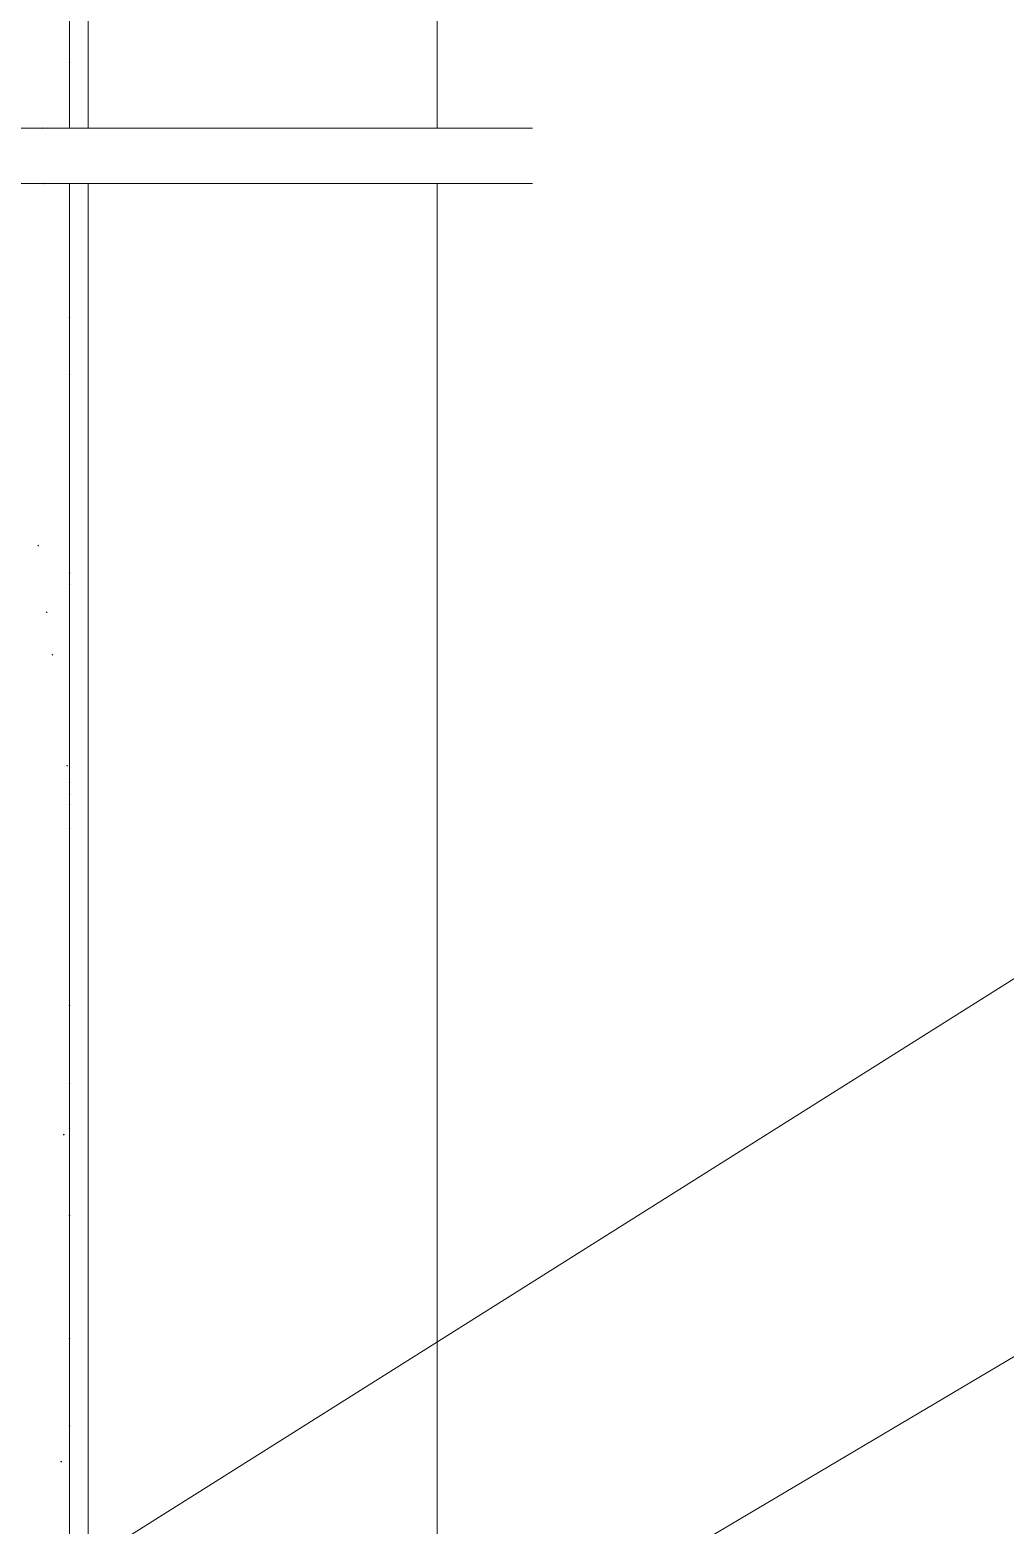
# Model space of a CAD drawing. Header units: millimetres. Extents: x 0 to 414, y 0 to 292.
# Drawn here: x 95.5 to 109.59, y 161.11 to 182.72 of the extents above; entities that cross this region are included whole.
import ezdxf

# ---------------------------------------------------------------- set-up
doc = ezdxf.new("R2010")
doc.units = ezdxf.units.MM

msp = doc.modelspace()

# ---------------------------------------------------------------- hatches: boundary and pattern name
h = msp.add_hatch(color=0)
h.dxf.hatch_style = 2
h.paths.add_polyline_path([(96.068444, 182.239003), (96.055392, 182.252056), (96.068444, 182.265108), (96.081497, 182.252056)])
h = msp.add_hatch(color=0)
h.dxf.hatch_style = 2
h.paths.add_polyline_path([(95.673333, 181.290031), (95.660281, 181.303083), (95.673333, 181.316136), (95.686386, 181.303083)])
h = msp.add_hatch(color=0)
h.dxf.hatch_style = 2
h.paths.add_polyline_path([(95.673333, 181.290031), (95.660281, 181.303083), (95.673333, 181.316136), (95.686386, 181.303083)])
h = msp.add_hatch(color=0)
h.dxf.hatch_style = 2
h.paths.add_polyline_path([(95.673333, 181.290031), (95.660281, 181.303083), (95.673333, 181.316136), (95.686386, 181.303083)])
h = msp.add_hatch(color=0)
h.dxf.hatch_style = 2
h.paths.add_polyline_path([(95.712139, 180.489225), (95.699086, 180.502278), (95.712139, 180.515331), (95.725192, 180.502278)])
h = msp.add_hatch(color=0)
h.dxf.hatch_style = 2
h.paths.add_polyline_path([(96.068444, 178.548947), (96.055392, 178.562), (96.068444, 178.575053), (96.081497, 178.562)])
h = msp.add_hatch(color=0)
h.dxf.hatch_style = 2
h.paths.add_polyline_path([(96.068444, 177.734031), (96.055392, 177.747083), (96.068444, 177.760136), (96.081497, 177.747083)])
h = msp.add_hatch(color=0)
h.dxf.hatch_style = 2
h.paths.add_polyline_path([(95.616889, 175.254003), (95.603836, 175.267056), (95.616889, 175.280108), (95.629942, 175.267056)])
h = msp.add_hatch(color=0)
h.dxf.hatch_style = 2
h.paths.add_polyline_path([(96.068444, 174.858892), (96.055392, 174.871944), (96.068444, 174.884997), (96.081497, 174.871944)])
h = msp.add_hatch(color=0)
h.dxf.hatch_style = 2
h.paths.add_polyline_path([(96.068444, 174.693086), (96.055392, 174.706139), (96.068444, 174.719192), (96.081497, 174.706139)])
h = msp.add_hatch(color=0)
h.dxf.hatch_style = 2
h.paths.add_polyline_path([(96.068444, 174.693086), (96.055392, 174.706139), (96.068444, 174.719192), (96.081497, 174.706139)])
h = msp.add_hatch(color=0)
h.dxf.hatch_style = 2
h.paths.add_polyline_path([(95.740361, 174.290919), (95.727308, 174.303972), (95.740361, 174.317025), (95.753414, 174.303972)])
h = msp.add_hatch(color=0)
h.dxf.hatch_style = 2
h.paths.add_polyline_path([(95.8215, 173.677086), (95.808447, 173.690139), (95.8215, 173.703192), (95.834553, 173.690139)])
h = msp.add_hatch(color=0)
h.dxf.hatch_style = 2
h.paths.add_polyline_path([(96.033167, 172.071947), (96.020114, 172.085), (96.033167, 172.098053), (96.046219, 172.085)])
h = msp.add_hatch(color=0)
h.dxf.hatch_style = 2
h.paths.add_polyline_path([(96.068444, 171.825003), (96.055392, 171.838056), (96.068444, 171.851108), (96.081497, 171.838056)])
h = msp.add_hatch(color=0)
h.dxf.hatch_style = 2
h.paths.add_polyline_path([(96.068444, 171.652142), (96.055392, 171.665194), (96.068444, 171.678247), (96.081497, 171.665194)])
h = msp.add_hatch(color=0)
h.dxf.hatch_style = 2
h.paths.add_polyline_path([(96.068444, 171.652142), (96.055392, 171.665194), (96.068444, 171.678247), (96.081497, 171.665194)])
h = msp.add_hatch(color=0)
h.dxf.hatch_style = 2
h.paths.add_polyline_path([(96.068444, 171.652142), (96.055392, 171.665194), (96.068444, 171.678247), (96.081497, 171.665194)])
h = msp.add_hatch(color=0)
h.dxf.hatch_style = 2
h.paths.add_polyline_path([(96.068444, 171.507503), (96.055392, 171.520556), (96.068444, 171.533608), (96.081497, 171.520556)])
h = msp.add_hatch(color=0)
h.dxf.hatch_style = 2
h.paths.add_polyline_path([(96.068444, 171.168836), (96.055392, 171.181889), (96.068444, 171.194942), (96.081497, 171.181889)])
h = msp.add_hatch(color=0)
h.dxf.hatch_style = 2
h.paths.add_polyline_path([(96.068444, 168.607669), (96.055392, 168.620722), (96.068444, 168.633775), (96.081497, 168.620722)])
h = msp.add_hatch(color=0)
h.dxf.hatch_style = 2
h.paths.add_polyline_path([(96.068444, 167.478781), (96.055392, 167.491833), (96.068444, 167.504886), (96.081497, 167.491833)])
h = msp.add_hatch(color=0)
h.dxf.hatch_style = 2
h.paths.add_polyline_path([(95.987306, 166.737947), (95.974253, 166.751), (95.987306, 166.764053), (96.000358, 166.751)])
h = msp.add_hatch(color=0)
h.dxf.hatch_style = 2
h.paths.add_polyline_path([(96.068444, 166.822614), (96.055392, 166.835667), (96.068444, 166.848719), (96.081497, 166.835667)])
h = msp.add_hatch(color=0)
h.dxf.hatch_style = 2
h.paths.add_polyline_path([(96.068444, 166.822614), (96.055392, 166.835667), (96.068444, 166.848719), (96.081497, 166.835667)])
h = msp.add_hatch(color=0)
h.dxf.hatch_style = 2
h.paths.add_polyline_path([(96.068444, 165.566725), (96.055392, 165.579778), (96.068444, 165.592831), (96.081497, 165.579778)])
h = msp.add_hatch(color=0)
h.dxf.hatch_style = 2
h.paths.add_polyline_path([(96.068444, 165.566725), (96.055392, 165.579778), (96.068444, 165.592831), (96.081497, 165.579778)])
h = msp.add_hatch(color=0)
h.dxf.hatch_style = 2
h.paths.add_polyline_path([(96.068444, 163.788725), (96.055392, 163.801778), (96.068444, 163.814831), (96.081497, 163.801778)])
h = msp.add_hatch(color=0)
h.dxf.hatch_style = 2
h.paths.add_polyline_path([(96.068444, 162.525781), (96.055392, 162.538833), (96.068444, 162.551886), (96.081497, 162.538833)])
h = msp.add_hatch(color=0)
h.dxf.hatch_style = 2
h.paths.add_polyline_path([(96.068444, 162.525781), (96.055392, 162.538833), (96.068444, 162.551886), (96.081497, 162.538833)])
h = msp.add_hatch(color=0)
h.dxf.hatch_style = 2
h.paths.add_polyline_path([(96.068444, 162.525781), (96.055392, 162.538833), (96.068444, 162.551886), (96.081497, 162.538833)])
h = msp.add_hatch(color=0)
h.dxf.hatch_style = 2
h.paths.add_polyline_path([(95.9485, 162.010725), (95.935447, 162.023778), (95.9485, 162.036831), (95.961553, 162.023778)])

# ---------------------------------------------------------------- linework, layer by layer
at = {"color": 0, "lineweight": 0}
for points in [[(96.068444, 220.88475), (96.068444, 181.303083)], [(96.340083, 220.88475), (96.340083, 181.303083)], [(101.384806, 218.404722), (101.384806, 181.303083)], [(130.933472, 182.368472), (95.518111, 160.058806)], [(80.634417, 181.303083), (102.760639, 181.303083)], [(80.634417, 180.502278), (102.760639, 180.502278)], [(96.068444, 180.502278), (96.068444, 139.618861)], [(96.340083, 180.502278), (96.340083, 139.618861)], [(101.384806, 180.502278), (101.384806, 139.618861)], [(130.933472, 176.110194), (97.151472, 156.093583)]]:
    msp.add_lwpolyline(points, dxfattribs=at)

doc.saveas('drawing.dxf')
